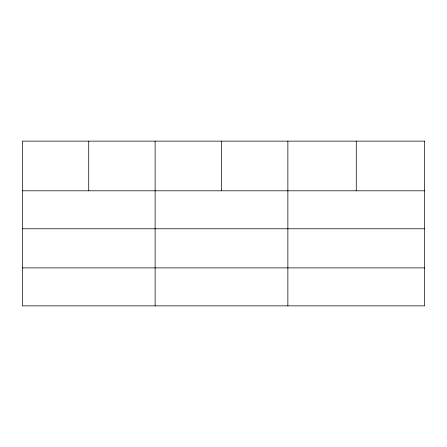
<?xml version="1.0" encoding="UTF-8"?>
<svg xmlns="http://www.w3.org/2000/svg" width="447" height="447" viewBox="0 0 447 447"><rect width="100%" height="100%" fill="white"/><g stroke="black" fill="none" stroke-linecap="round" stroke-linejoin="round"><path stroke-width="0.67" d="M22.35 190.802L424.65 190.802M22.35 228.775L424.65 228.775M22.35 267.893L424.65 267.893M356.259 141.135L356.259 190.802M287.868 141.135L287.868 305.865M221.488 141.135L221.488 190.802M155.109 141.135L155.109 305.865M88.73 141.135L88.73 190.802M424.65 141.135L22.35 141.135L22.35 305.865L424.65 305.865L424.65 141.135"/></g></svg>
